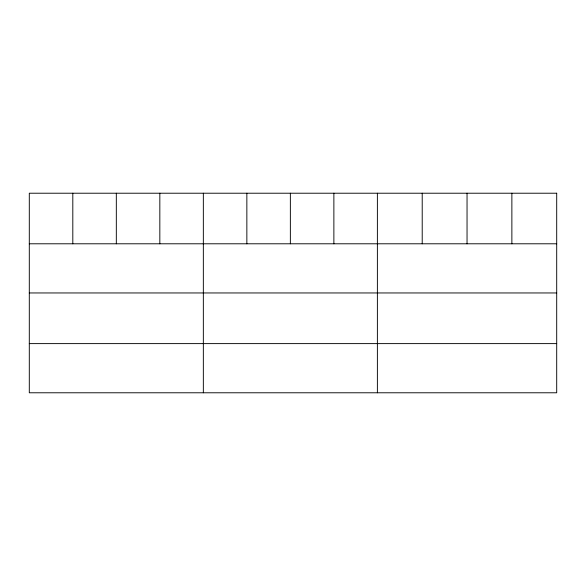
<?xml version="1.0" encoding="UTF-8"?>
<svg xmlns="http://www.w3.org/2000/svg" width="586" height="586" viewBox="0 0 586 586"><rect width="100%" height="100%" fill="white"/><g stroke="black" fill="none" stroke-linecap="round" stroke-linejoin="round"><path stroke-width="0.88" d="M29.3 243.791L556.7 243.791M29.3 292.956L556.7 292.956M29.3 343.616L556.7 343.616M511.871 193.219L511.871 243.791M467.042 193.219L467.042 243.791M422.213 193.219L422.213 243.791M377.384 193.219L377.384 392.781M333.874 193.219L333.874 243.791M290.363 193.219L290.363 243.791M246.853 193.219L246.853 243.791M203.342 193.219L203.342 392.781M159.832 193.219L159.832 243.791M116.321 193.219L116.321 243.791M72.811 193.219L72.811 243.791M556.7 193.219L29.3 193.219L29.3 392.781L556.7 392.781L556.7 193.219"/></g></svg>
